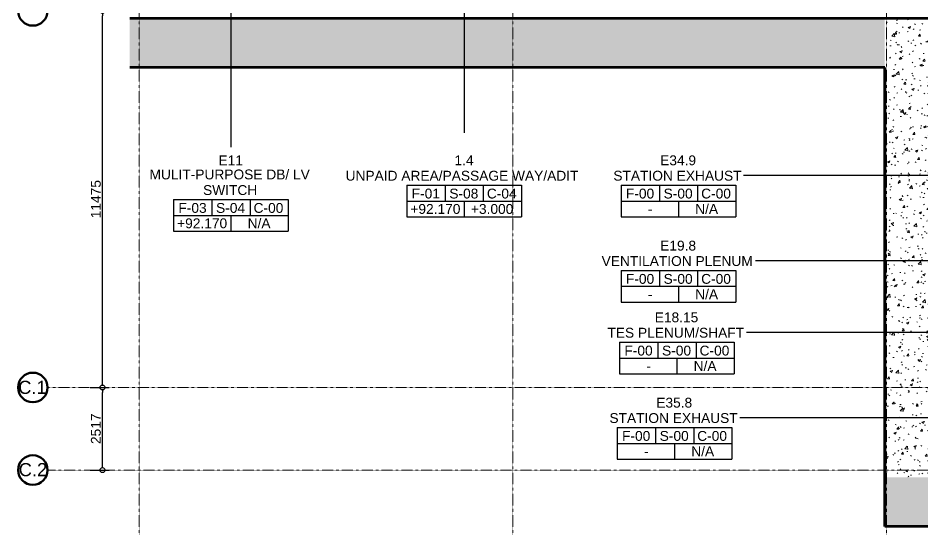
# Model space of a CAD drawing. Header units: millimetres. Extents: x -726012 to -647389, y -20772 to 18805.
# Drawn here: x -725574 to -697974, y -20288 to -4541 of the extents above; entities that cross this region are included whole.
import ezdxf

# ---------------------------------------------------------------- set-up
doc = ezdxf.new("R2010")
doc.units = ezdxf.units.MM
doc.linetypes.add('DPA_Grid _ Level 100', pattern=[10, 5.5, -1.6, 1.3, -1.6])
for name, color, linetype, lineweight in [('A-ANNO-DIMS', 1, 'Continuous', 9), ('A-ROOM-IDEN', 3, 'Continuous', 25), ('A-ROOM-LINE', 3, 'Continuous', 25), ('A-WALL', 5, 'Continuous', 35), ('A-WALL-PATT', 1, 'Continuous', 35), ('S-GRID', 251, 'Continuous', 9), ('S-GRID-IDEN', 3, 'Continuous', 50)]:
    doc.layers.add(name, color=color, linetype=linetype, lineweight=lineweight)
doc.styles.add('Arial', font='arial.ttf', dxfattribs={"height": 400})
doc.styles.add('Arial_2', font='arial.ttf', dxfattribs={"height": 300})
doc.dimstyles.new('DPA-DIM-3_0_C-C', dxfattribs={"dimscale": 304.8, "dimtxt": 306.07782, "dimasz": 0.492126, "dimexe": 0.656168, "dimexo": 0.0625, "dimgap": 0.164042, "dimtad": 1, "dimdec": 0, "dimzin": 0, "dimdsep": 46, "dimtxsty": 'Arial_2', "dimblk1": 'DOTBLANK', "dimblk2": 'DOTBLANK', "dimsah": 1, "dimcen": 0.09, "dimdle": 0.656168, "dimadec": 8, "dimazin": 0, "dimtfac": 1, "dimtdec": 4, "dimtix": 1, "dimtmove": 0, "dimatfit": 3, "dimfxl": 1.312336, "dimfxlon": 1, "dimtvp": 1, "dimtolj": 1, "dimtzin": 0, "dimarcsym": 2})
pattern_1 = [(50, (0, 0), (728.7365, -63.7558), [76.2, -838.2]), (355, (0, 0), (-140.9716, 764.2276), [60.96, -670.56]), (100.451, (60.7, -5.3), (587.77, 700.46675), [64.76, -712.36]), (46.184, (0, 203.2), (1084.3162, -168.171), [114.3, -1257.3]), (96.636, (90.4, 189.2), (949.6099, 989.7098), [97.14, -1068.54]), (351.184, (0, 203.2), (949.6206, 989.7012), [91.44, -1005.84]), (21, (101.6, 152.4), (606.45787, -409.06057), [76.2, -838.2]), (326, (101.6, 152.4), (247.20834, 736.7529), [60.96, -670.56]), (71.451, (152.14, 118.3), (853.66825, 327.6855), [64.76, -712.36]), (37.5, (0, 0), (12.35469, 338.22012), [33.528, -628.904, 33.528, -647.192, -673.1]), (37.5, (0, 0), (12.35469, 338.22012), [-1343.152, 33.528, -639.572]), (7.5, (0, 0), (267.27887, 400.72213), [33.528, -354.584, 33.528, -613.664, -256.54]), (7.5, (0, 0), (267.27887, 400.72213), [-1035.304, 33.528, -223.012]), (327.5, (-226.57, 0), (542.36333, -22.91534), [33.528, -220.472, 33.528, -758.952, -1051.56]), (327.5, (-226.57, 0), (542.36333, -22.91534), [-1046.48, 33.528, -1018.032]), (317.5, (-328.17, 0), (592.51696, 101.7071), [33.528, -296.672, 33.528, -492.76, -746.76]), (317.5, (-328.17, 0), (592.51696, 101.7071), [-856.488, 33.528, -713.232])]

# ---------------------------------------------------------------- blocks, each defined once
blk = doc.blocks.new('DPA_Room Tag Box - Standard-4486259-4233-01 ENLARGED MULTI-PURPOSE LEVEL - REFLECTED CEILING PLAN - SHEET 4')
at = {"layer": 'A-ROOM-LINE'}
for p, q in [((-17.5, -2.94), (-17.5, -12.6)), ((-17.5, -2.94), (17.5, -2.94)), ((-5.83, -2.94), (-5.83, -7.77)), ((5.83, -2.94), (5.83, -7.77)), ((17.5, -2.94), (17.5, -12.6)), ((-17.5, -7.77), (17.5, -7.77)), ((0, -7.77), (0, -12.6)), ((-17.5, -12.6), (17.5, -12.6))]:
    blk.add_line(p, q, dxfattribs=at)
blk = doc.blocks.new('DPA_Room Tag Box _Longer_ - Standard-4486008-4233-01 ENLARGED MULTI-PURPOSE LEVEL - REFLECTED CEILING PLAN - SHEET 4')
at = {"layer": 'A-ROOM-LINE'}
for p, q in [((-17.5, -2.98), (-17.5, -12.65)), ((-17.5, -2.98), (17.5, -2.98)), ((-5.83, -2.98), (-5.83, -7.81)), ((5.83, -2.98), (5.83, -7.81)), ((17.5, -2.98), (17.5, -12.65)), ((-17.5, -7.81), (17.5, -7.81)), ((0, -7.81), (0, -12.65)), ((-17.5, -12.65), (17.5, -12.65))]:
    blk.add_line(p, q, dxfattribs=at)
blk = doc.blocks.new('Grid - 100 Scale-2291345-4233-01 ENLARGED MULTI-PURPOSE LEVEL - REFLECTED CEILING PLAN - SHEET 4')
at = {"layer": 'S-GRID-IDEN'}
blk.add_circle((0, 0), 4.5, dxfattribs=at)
blk = doc.blocks.new('_DotBlank')
at = {"color": 0, "linetype": 'ByBlock', "lineweight": -2}
blk.add_line((-0.5, 0), (-1, 0), dxfattribs=at)
blk.add_circle((0, 0), 0.5, dxfattribs=at)
blk = doc.blocks.new('*D1077')
at = {"layer": 'A-ANNO-DIMS', "color": 0, "lineweight": -2, "transparency": 16777216}
for p, q in [((-47096, -8255), (-46515, -8255)), ((-46715, -10622), (-46715, -8405)), ((-47096, -10772), (-46515, -10772))]:
    blk.add_line(p, q, dxfattribs=at)
at = {"layer": 'Defpoints', "color": 0, "transparency": 16777216}
for p in [(-47115, -8255), (-46715, -8255), (-47115, -10772)]:
    blk.add_point(p, dxfattribs=at)
at = {"layer": 'A-ANNO-DIMS', "color": 0, "lineweight": -2, "transparency": 16777216, "xscale": 150, "yscale": 150, "zscale": 150}
for p, rotation in [((-46715, -8255), 90), ((-46715, -10772), 270)]:
    blk.add_blockref('_DotBlank', p, dxfattribs=dict(at, rotation=rotation))
at = {"layer": 'A-ANNO-DIMS', "color": 0, "transparency": 16777216, "insert": (-46919, -9513), "char_height": 300, "width": 1107.53, "attachment_point": 5, "rotation": 90, "style": 'Arial_2'}
blk.add_mtext('\\A1;2517', dxfattribs=at)
blk = doc.blocks.new('*D1078')
at = {"layer": 'A-ANNO-DIMS', "color": 0, "lineweight": -2, "transparency": 16777216}
for p, q in [((-47096, 3220), (-46515, 3220)), ((-46715, -8105), (-46715, 3070)), ((-47096, -8255), (-46515, -8255))]:
    blk.add_line(p, q, dxfattribs=at)
at = {"layer": 'Defpoints', "color": 0, "transparency": 16777216}
for p in [(-47115, 3220), (-46715, 3220), (-47115, -8255)]:
    blk.add_point(p, dxfattribs=at)
at = {"layer": 'A-ANNO-DIMS', "color": 0, "lineweight": -2, "transparency": 16777216, "xscale": 150, "yscale": 150, "zscale": 150}
for p, rotation in [((-46715, 3220), 90), ((-46715, -8255), 270)]:
    blk.add_blockref('_DotBlank', p, dxfattribs=dict(at, rotation=rotation))
at = {"layer": 'A-ANNO-DIMS', "color": 0, "transparency": 16777216, "insert": (-46919, -2517), "char_height": 300, "width": 1384.41, "attachment_point": 5, "rotation": 90, "style": 'Arial_2'}
blk.add_mtext('\\A1;11475', dxfattribs=at)
blk = doc.blocks.new('*U1069')
at = {"layer": 'S-GRID', "linetype": 'DPA_Grid _ Level 100'}
for p, q in [((-45600, -12746.5), (-45600, 25446.8)), ((-34200, -12746.5), (-34200, 25446.8)), ((-22800, -12746.5), (-22800, 25446.8)), ((24470.7, -8254.6), (-48391.9, -8254.6)), ((-48391.9, -10771.6), (24470.7, -10771.6))]:
    blk.add_line(p, q, dxfattribs=at)
at = {"layer": 'S-GRID-IDEN', "xscale": 99.99999999999993, "yscale": 99.99999999999993, "zscale": 99.99999999999993}
for p, rotation in [((-48841.9, 3220.4), 89.9999999999998), ((-48841.9, -8254.6), 89.9999999999998), ((-48841.9, -10771.6), 269.9999999999994)]:
    blk.add_blockref('Grid - 100 Scale-2291345-4233-01 ENLARGED MULTI-PURPOSE LEVEL - REFLECTED CEILING PLAN - SHEET 4', p, dxfattribs=dict(at, rotation=rotation))
at = {"layer": 'S-GRID-IDEN', "lineweight": 9, "char_height": 400, "width": 1058.227, "attachment_point": 1, "style": 'Arial'}
for s, insert in [('C.1', (-49289.6, -8050.7)), ('C.2', (-49274.2, -10559.1))]:
    blk.add_mtext(s, dxfattribs=dict(at, insert=insert))
at = {"layer": 'A-ANNO-DIMS'}
for base, p1, p2, override, picture, middle in [((-46715.4, 3220.4), (-47115.4, -8254.6), (-47115.4, 3220.4), {"dimpost": '<>', "dimfxl": 11474.997005}, '*D1078', (-46918.5, -2517.1)), ((-46715.4, -8254.6), (-47115.4, -10771.6), (-47115.4, -8254.6), {"dimpost": '<>', "dimfxl": 2516.999882}, '*D1077', (-46918.5, -9513.1))]:
    dim = blk.add_linear_dim(base=base, p1=p1, p2=p2, angle=90, dimstyle='DPA-DIM-3_0_C-C', override=override, dxfattribs=at)
    dim.commit()
    dim.dimension.update_dxf_attribs({"geometry": picture, "text_midpoint": middle})

msp = doc.modelspace()

# ---------------------------------------------------------------- hatches: boundary and pattern name
at = {"layer": 'A-WALL-PATT', "lineweight": 9}
h = msp.add_hatch(dxfattribs=at)
h.set_pattern_fill('FP_1', color=256, style=0, pattern_type=2)
h.set_pattern_definition(pattern_1)
h.paths.add_polyline_path([(-699137, -6041), (-699137, -4541), (-722166, -4541), (-722166, -6041), (-700300, -6041)])
h = msp.add_hatch(dxfattribs=at)
h.set_pattern_fill('FP_1', color=256, style=0, pattern_type=2)
h.set_pattern_definition(pattern_1)
h.paths.add_polyline_path([(-699137, -18533), (-697637, -18533), (-697637, -4541), (-699137, -4541), (-699137, -12188)])
h = msp.add_hatch(dxfattribs=at)
h.set_pattern_fill('FP_1', color=256, style=0, pattern_type=2)
h.set_pattern_definition(pattern_1)
h.paths.add_polyline_path([(-699137, -20033), (-653822, -20033), (-653822, -18533), (-699137, -18533)])

# ---------------------------------------------------------------- linework, layer by layer
at = {"layer": 'A-ROOM-IDEN'}
for p, q in [((-719081, -430), (-719081, -8471)), ((-711966, -2596), (-711966, -8037)), ((-690750, -9337), (-703442, -9337)), ((-693893, -11937), (-703084, -11937)), ((-687969, -14122), (-703357, -14122)), ((-685096, -16722), (-703561, -16722))]:
    msp.add_line(p, q, dxfattribs=at)
at = {"layer": 'A-WALL', "color": 7, "lineweight": 70}
for p, q in [((-722166, -4541), (-699137, -4541)), ((-699137, -4541), (-697637, -4541)), ((-699137, -6041), (-722166, -6041)), ((-699137, -18533), (-699137, -6041)), ((-699137, -20033), (-699137, -18533)), ((-653822, -20033), (-699137, -20033))]:
    msp.add_line(p, q, dxfattribs=at)

# ---------------------------------------------------------------- block references
msp.add_blockref('*U1069', (-676282, -7541))
at = {"layer": 'A-ROOM-IDEN', "xscale": 99.99999999999993, "yscale": 99.99999999999993, "zscale": 99.99999999999993}
for name, p in [('DPA_Room Tag Box - Standard-4486259-4233-01 ENLARGED MULTI-PURPOSE LEVEL - REFLECTED CEILING PLAN - SHEET 4', (-711966, -9337)), ('DPA_Room Tag Box - Standard-4486259-4233-01 ENLARGED MULTI-PURPOSE LEVEL - REFLECTED CEILING PLAN - SHEET 4', (-705429, -9337)), ('DPA_Room Tag Box _Longer_ - Standard-4486008-4233-01 ENLARGED MULTI-PURPOSE LEVEL - REFLECTED CEILING PLAN - SHEET 4', (-719081, -9771)), ('DPA_Room Tag Box - Standard-4486259-4233-01 ENLARGED MULTI-PURPOSE LEVEL - REFLECTED CEILING PLAN - SHEET 4', (-705429, -11937)), ('DPA_Room Tag Box - Standard-4486259-4233-01 ENLARGED MULTI-PURPOSE LEVEL - REFLECTED CEILING PLAN - SHEET 4', (-705477, -14122)), ('DPA_Room Tag Box - Standard-4486259-4233-01 ENLARGED MULTI-PURPOSE LEVEL - REFLECTED CEILING PLAN - SHEET 4', (-705549, -16722))]:
    msp.add_blockref(name, p, dxfattribs=at)

# ---------------------------------------------------------------- texts
at = {"layer": 'A-ROOM-IDEN', "lineweight": 9, "char_height": 300, "attachment_point": 1, "style": 'Arial_2'}
for s, insert, width in [('E11', (-719462, -8725), 921.94), ('1.4', (-712263, -8724), 721.52), ('E34.9', (-705988, -8724), 1354.85), ('MULIT-PURPOSE DB/ LV', (-721565, -9155), 6012.66), ('UNPAID AREA/PASSAGE WAY/ADIT', (-715584, -9193), 8762.44), ('STATION EXHAUST', (-707417, -9193), 4810.12), ('SWITCH', (-719932, -9631), 2060.34), ('F-01', (-713568, -9737), 1058.23), ('S-08', (-712420, -9737), 1090.29), ('C-04', (-711275, -9737), 1114.35), ('F-00', (-707032, -9737), 1058.23), ('S-00', (-705883, -9737), 1090.29), ('C-00', (-704738, -9737), 1114.35), ('F-03', (-720684, -10175), 1058.23), ('S-04', (-719536, -10175), 1090.29), ('C-00', (-718391, -10175), 1114.35), ('+92.170', (-713608, -10206), 1883.97), ('+3.000', (-711761, -10206), 1595.36), ('N/A', (-704920, -10206), 857.81), ('-', (-706363, -10206), 168.35), ('+92.170', (-720723, -10644), 1883.97), ('N/A', (-718572, -10644), 857.81), ('E19.8', (-705988, -11324), 1354.85), ('VENTILATION PLENUM', (-707774, -11793), 5675.95), ('F-00', (-707032, -12337), 1058.23), ('S-00', (-705883, -12337), 1090.29), ('C-00', (-704738, -12337), 1114.35), ('N/A', (-704920, -12806), 857.81), ('-', (-706363, -12806), 168.35), ('E18.15', (-706154, -13509), 1643.46), ('TES PLENUM/SHAFT', (-707597, -13978), 5130.8), ('F-00', (-707079, -14522), 1058.23), ('S-00', (-705931, -14522), 1090.29), ('C-00', (-704786, -14522), 1114.35), ('-', (-706411, -14991), 168.35), ('N/A', (-704967, -14991), 857.81), ('E35.8', (-706107, -16109), 1354.85), ('STATION EXHAUST', (-707536, -16578), 4810.12), ('F-00', (-707151, -17122), 1058.23), ('S-00', (-706003, -17122), 1090.29), ('C-00', (-704858, -17122), 1114.35), ('N/A', (-705040, -17591), 857.81), ('-', (-706483, -17591), 168.35)]:
    msp.add_mtext(s, dxfattribs=dict(at, insert=insert, width=width))

doc.saveas('drawing.dxf')
